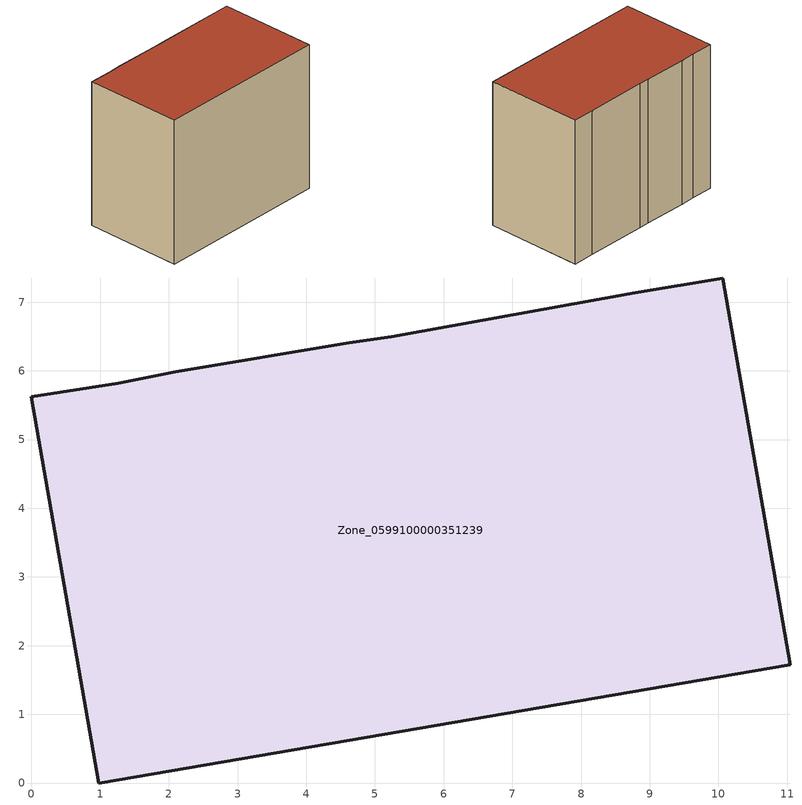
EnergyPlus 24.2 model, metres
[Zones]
Zone_0599100000351239
 floor ground (C_G): 11.04,1.72 0.98,0 0,5.62 1.26,5.82 2.1,5.99 4.62,6.41 5.24,6.5 8.79,7.14 10.06,7.35 z0
 wall outside (C_F): 8.79,7.14 5.24,6.5 4.62,6.41 2.1,5.99 1.26,5.82 0,5.62 0.98,0 11.04,1.72 10.06,7.35 8.79,7.14 z0:8.57
 roof outside (C_R): 0,5.62 0.98,0 11.04,1.72 10.06,7.35 8.79,7.14 5.24,6.5 4.62,6.41 2.1,5.99 1.26,5.82 z8.57
[BUILDING]
Pand.0599100000351239: North Axis=0; Terrain=City; Loads Convergence Tolerance Value=0.04; Temperature Convergence Tolerance Value=0.4; Solar Distribution=FullExterior; Maximum Number of Warmup Days=25; Minimum Number of Warmup Days=1
[Site:Location]
Rotterdam.The.Hague.AP_ZH_NLD Design_Conditions: Latitude=51.96; Longitude=4.45; Time Zone=1; Elevation=-4.5
[SITE:GROUNDTEMPERATURE:BUILDINGSURFACE]
18, 18, 18, 18, 18, 18, 18, 18, 18, 18, 18, 18
[MATERIAL] Thermal Absorptance=0.9; Solar Absorptance=0.7; Visible Absorptance=0.7
Name | Roughness | Thickness | Conductivity | Density | Specific Heat
G.TI.1992-2005 | MediumSmooth | 0.15 | 0.06 | 540 | 1210
F.TI.1992-2005 | Rough | 0.3 | 0.12 | 1920 | 840
R.TI.1992-2005 | MediumRough | 0.2 | 0.08 | 1500 | 1000
[CONSTRUCTION]
C_G: G.TI.1992-2005
C_F: F.TI.1992-2005
C_R: R.TI.1992-2005
[ZONE]
Zone_0599100000351239: Type=1; Multiplier=1; Ceiling Height=Autocalculate; Volume=Autocalculate; Floor Area=autocalculate; Part of Total Floor Area=Yes
[ZONEINFILTRATION:DESIGNFLOWRATE]
Infil_Zone_0599100000351239: Zone or ZoneList or Space or SpaceList=Zone_0599100000351239; Schedule=AlwaysOn; Design Flow Rate Calculation Method=Flow/Area; Flow Rate per Floor Area=0.0015; Constant Term Coefficient=1; Temperature Term Coefficient=0; Velocity Term Coefficient=0; Velocity Squared Term Coefficient=0
[HVACTEMPLATE:ZONE:IDEALLOADSAIRSYSTEM]
Zone_0599100000351239: Maximum Heating Supply Air Temperature=50; Minimum Cooling Supply Air Temperature=13; Maximum Heating Supply Air Humidity Ratio=0.0156; Minimum Cooling Supply Air Humidity Ratio=0.0077; Heating Limit=NoLimit; Cooling Limit=NoLimit; Dehumidification Control Type=ConstantSensibleHeatRatio; Cooling Sensible Heat Ratio=0.7; Dehumidification Setpoint=60; Humidification Control Type=None; Humidification Setpoint=30; Outdoor Air Method=None; Outdoor Air Flow Rate per Person=0.00944; Outdoor Air Flow Rate per Zone Floor Area=0; Outdoor Air Flow Rate per Zone=0; Demand Controlled Ventilation Type=None; Outdoor Air Economizer Type=NoEconomizer; Heat Recovery Type=None; Sensible Heat Recovery Effectiveness=0.7; Latent Heat Recovery Effectiveness=0.65
[ZONECONTROL:THERMOSTAT]
ThermostatControl_Zone_0599100000351239: Zone or ZoneList=Zone_0599100000351239; Control Type Schedule=DualSetpointControlType; Control 1=Thermostat_Zone_0599100000351239; Temperature Difference Between Cutout And Setpoint=0
[THERMOSTATSETPOINT:DUALSETPOINT]
Thermostat_Zone_0599100000351239: Heating Setpoint Temperature Schedule=HeatingSetpoint_Zone_0599100000351239; Cooling Setpoint Temperature Schedule=CoolingSetpoint_Zone_0599100000351239
[SCHEDULE:COMPACT]
HeatingSetpoint_Zone_0599100000351239: Through: 12/31, For: AllDays, Until: 24:00, 21
CoolingSetpoint_Zone_0599100000351239: Through: 12/31, For: AllDays, Until: 24:00, 24
DualSetpointControlType: Through: 12/31, For: AllDays, Until: 24:00, 4
AlwaysOn: Through: 12/31, For: AllDays, Until: 24:00, 1
